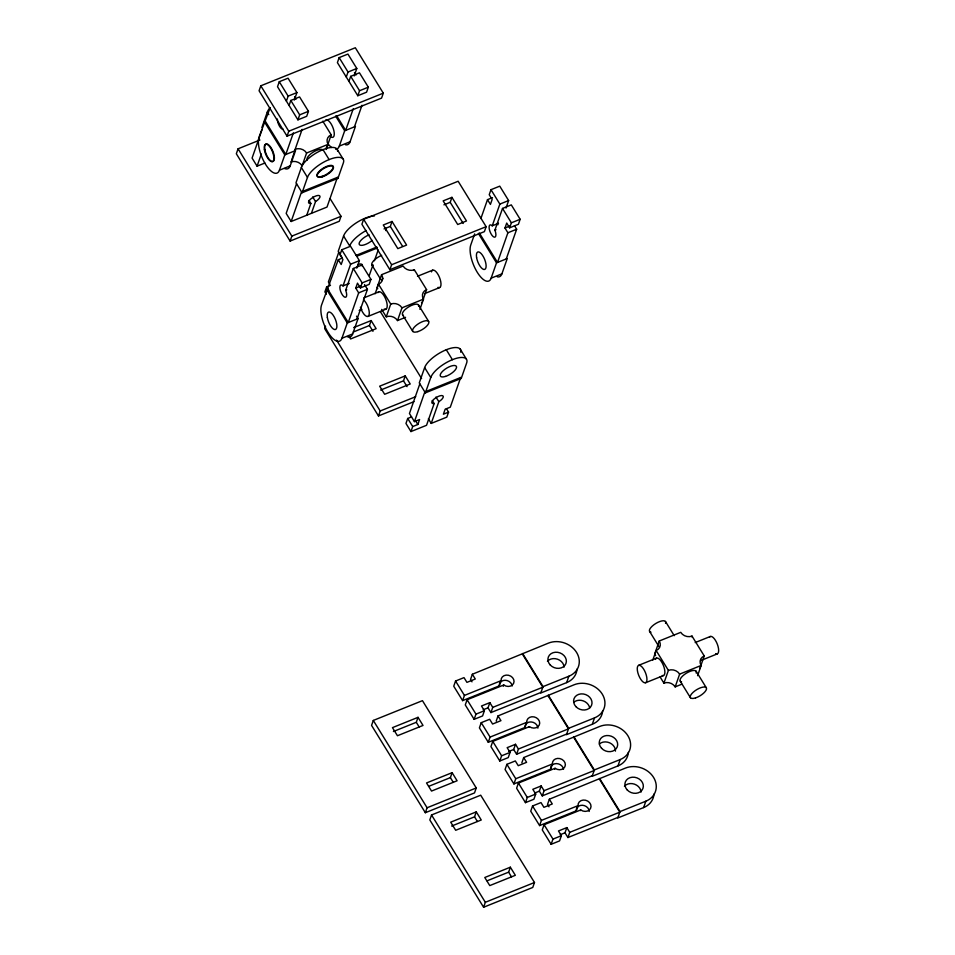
<?xml version="1.0" encoding="UTF-8"?>
<svg xmlns="http://www.w3.org/2000/svg" width="955" height="955" viewBox="0 0 955 955"><rect width="100%" height="100%" fill="white"/><g stroke="black" fill="none" stroke-linecap="round" stroke-linejoin="round"><path stroke-width="1.43" d="M259.915 140.003L238.07 148.801L236.327 153.755L290.117 241.066L339.276 221.274L341.019 216.319L330.096 198.604M260.81 85.807L259.068 90.761L287.049 136.171L381.558 98.114L383.301 93.16L355.32 47.75L260.81 85.807L288.78 131.217L287.049 136.171M261.909 127.481L267.269 112.165A20.962 7.807 -31.6 0 1 269.907 107.748M270.11 107.867L259.032 137.078A20.962 8.117 68.1 0 0 265.514 164.272A20.962 8.117 68.1 0 0 279.433 170.205L290.201 165.872L295.561 150.556L284.805 154.877L279.433 170.205M262.004 129.749L252.084 158.076L257.074 166.182L264.905 163.019M294.295 100.072L296.921 92.587L288.04 78.191L279.266 81.724L277.523 86.726L297.924 119.841L306.698 116.307L308.453 111.305L299.584 96.921L290.809 100.454L289.055 105.456M257.074 166.182L261.324 154.042M286.393 101.135L288.147 96.121L296.921 92.587M293.352 132.888L285.796 154.483L265.383 121.357M297.924 119.841L299.679 114.839L308.453 111.305M294.57 150.95L302.126 129.355M291.168 161.228L290.881 162.028A8.38 7.067 19.3 0 1 302.138 165.764L306.603 153.003L328.114 144.348A8.38 7.067 19.3 0 1 331.206 134.834L322.79 121.166M291.717 159.628L292.278 158.041M292.839 156.441L293.4 154.853M293.674 154.053L294.236 152.454M294.51 151.666L295.346 149.267A8.38 7.067 19.3 0 1 306.603 153.003M354.186 75.958L356.8 68.485L347.93 54.077L339.156 57.61L337.401 62.612L357.803 95.727L366.577 92.193L368.332 87.192L359.462 72.807L350.688 76.34L348.945 81.342M337.593 151.236A20.962 7.807 -31.6 0 0 321.346 150.341A20.962 7.807 -31.6 0 0 301.35 167.483L295.99 182.799L302.114 192.743L337.963 178.299L343.334 162.983A20.962 7.807 -31.6 0 0 329.129 159.569L323.005 149.637M296.563 183.718L286.166 213.395L291.156 221.5L327.004 207.068L337.401 177.379L337.963 178.299M291.156 221.5L301.553 191.824L337.401 177.379M302.114 192.743L307.474 177.415A20.962 7.807 -31.6 0 1 329.129 159.569M346.271 77.021L348.026 72.019L356.8 68.485M290.117 241.066L291.848 236.112L341.019 216.319M331.206 134.834L326.741 147.583A8.38 7.067 19.3 0 0 326.109 147.87M326.335 149.446L328.114 144.348M306.734 215.233L310.864 203.451A6.601 2.459 -31.6 0 1 310.554 199.189A6.601 2.459 -31.6 0 1 319.424 195.62A6.601 2.459 -31.6 0 1 315.544 201.577L311.414 213.347M335.623 149.207A20.962 8.117 68.1 0 0 339.323 146.091L344.683 130.775L355.439 126.442L350.079 141.758A20.962 8.117 68.1 0 1 345.447 144.754M353.231 108.786L345.674 130.369L336.614 115.651M357.803 95.727L359.558 90.725L368.332 87.192M354.448 126.836L362.005 105.253M374.432 215.937A20.962 7.807 -31.6 0 0 356.239 222.873A20.962 7.807 -31.6 0 0 343.573 236.004L338.213 251.332L342.344 258.029M330.502 285.33L326.646 286.87L324.891 291.884L326.324 294.2M338.774 252.239L328.389 281.916L329.809 284.232M342.021 258.22L338.261 259.736L321.513 305.134A20.962 8.117 68.1 0 0 327.995 332.328A20.962 8.117 68.1 0 0 341.926 338.261L352.682 333.928L358.041 318.612L356.525 316.153M356.776 268.128L359.402 260.643L350.521 246.247L341.747 249.78L340.004 254.782L342.929 259.533L341.198 264.487L338.261 259.736M325.548 326.156L324.676 328.627L378.467 415.938L413.981 401.649M363.64 219.316L361.909 224.27L389.879 269.692L484.4 231.635L486.131 226.681L458.149 181.259L363.64 219.316L391.622 264.738L389.879 269.692M327.875 289.413L348.277 322.539L358.662 292.851L355.749 288.112L357.48 283.158L360.405 287.897L369.179 284.363L370.934 279.361L362.064 264.977L353.29 268.498L345.674 290.236A6.601 2.555 68.1 0 1 345.077 297.28A6.601 2.555 68.1 0 1 340.028 289.09A6.601 2.555 68.1 0 1 343.012 285.915L350.628 264.177L359.402 260.643M341.926 338.261L347.286 322.933L358.041 318.612M360.405 287.897L362.16 282.895L370.934 279.361M369.227 275.589L373.011 264.798M374.42 260.751L378.204 249.959M357.051 319.006L367.436 289.317L364.524 284.578M384.041 228.949L390.308 226.419L392.051 221.465L406.603 245.089L397.829 248.622L383.277 224.998L392.051 221.465M419.925 309.36L423.495 299.154A8.38 7.067 19.3 0 1 426.587 289.64L414.339 269.776A8.38 7.067 19.3 0 1 403.082 266.039L381.57 274.694L377.106 287.455A8.38 7.067 19.3 0 1 377.726 288.708M375.136 293.77L378.478 284.208A8.38 7.067 19.3 0 0 381.57 274.694M353.266 332.03L369.418 325.524L371.149 320.57L376.139 328.675L350.569 338.965L349.148 336.649M405.577 317.323L397.519 320.57A8.38 7.067 19.3 0 0 386.262 316.833L390.726 304.084L378.478 284.208M414.064 270.563L414.339 269.776M397.519 320.57L401.983 307.82L423.495 299.154M443.932 204.836L450.199 202.317L451.93 197.351L466.482 220.975L457.708 224.509L443.156 200.884L451.93 197.351M378.467 415.938L380.209 410.984L415.712 396.683M422.397 301.601L422.122 302.401A8.38 7.067 19.3 0 0 421.489 302.687M422.671 300.801L426.587 289.64M380.615 390.058L403.499 380.842L405.23 375.888L410.22 383.994L384.65 394.296L379.66 386.19L405.23 375.888M460.752 352.228A20.962 7.807 -31.6 0 0 445.484 350.079A20.962 7.807 -31.6 0 0 424.641 367.591L419.269 382.907L425.393 392.851L461.253 378.407L466.613 363.091A20.962 7.807 -31.6 0 0 452.407 359.677L446.283 349.745M411.557 416.905L407.713 418.457L405.959 423.459L410.96 431.565L426.539 425.297L434.143 403.559A6.601 2.459 -31.6 0 1 433.833 399.297A6.601 2.459 -31.6 0 1 442.702 395.728A6.601 2.459 -31.6 0 1 438.823 401.685L431.218 423.411L428.365 418.779M419.842 383.826L409.444 413.503L414.446 421.609L419.579 419.543L417.836 424.498L412.703 426.563L410.96 431.565M474.647 233.903L470.743 245.053A20.962 8.117 68.1 0 0 477.225 272.235A20.962 8.117 68.1 0 0 491.145 278.168L501.9 273.846L507.272 258.519L496.516 262.852L491.145 278.168M480.878 218.54L487.492 199.655L492.505 197.637M506.007 208.047L508.633 200.562L499.752 186.153L490.977 189.687L489.223 194.701L492.159 199.452L490.416 204.406L487.492 199.655M414.446 421.609L424.832 391.932L460.692 377.488L461.253 378.407M425.393 392.851L430.765 377.523A20.962 7.807 -31.6 0 1 452.407 359.677M479.362 233.008L497.507 262.446L507.893 232.769L504.98 228.03L506.711 223.076L509.636 227.815L518.41 224.282L520.153 219.28L511.295 204.883L502.521 208.417L494.905 230.155A6.601 2.555 68.1 0 1 494.308 237.198A6.601 2.555 68.1 0 1 489.258 228.997A6.601 2.555 68.1 0 1 492.243 225.822L499.859 204.095L508.633 200.562M509.636 227.815L511.379 222.813L520.153 219.28M446.415 408.656L448.564 412.13L446.809 417.132L431.218 423.411M460.692 377.488L450.294 407.176L445.149 409.241L443.407 414.195L448.564 412.13M506.281 258.912L516.667 229.236L514.482 225.678M373.298 720.452L371.567 725.406L425.345 812.717L474.516 792.913L476.247 787.959L422.456 700.66L373.298 720.452L427.088 807.763L425.345 812.717M393.412 731.506L416.296 722.302L418.027 717.336L423.017 725.442L397.447 735.744L392.457 727.638L418.027 717.336M568.87 676.236L543.025 686.633L540.793 693.008L566.637 682.61L568.87 676.236A20.962 17.679 19.3 0 0 576.593 652.456A20.962 17.679 19.3 0 0 548.457 643.109L472.355 674.254L475.292 679.005L466.935 682.371L463.999 677.62L455.559 681.022L453.744 686.227L462.614 700.624L499.262 685.869A6.601 5.563 19.3 0 1 505.111 680.282A6.601 5.563 19.3 0 1 512.19 685.988M462.614 700.624L464.44 695.419L501.089 680.664A6.601 5.563 19.3 0 1 508.514 675.257A6.601 5.563 19.3 0 1 513.563 683.458A6.601 5.563 19.3 0 1 503.751 684.986L467.102 699.752L465.276 704.945L474.146 719.342L482.585 715.94L484.4 710.735L481.487 705.996L489.843 702.629L492.756 707.38L490.942 712.573L488.017 707.834L489.843 702.629M472.355 674.254L470.54 679.459L471.997 681.834M431.541 814.985L429.81 819.939L483.6 907.25L532.759 887.458L534.49 882.504L480.699 795.193L431.541 814.985L485.331 902.296L483.6 907.25M428.843 786.287L450.378 777.621L452.109 772.667L457.099 780.772L431.529 791.062L426.539 782.957L452.109 772.667M474.146 719.342L475.96 714.137L484.4 710.735M594.535 717.885L568.691 728.295L566.458 734.67L592.291 724.26L594.535 717.885A20.962 17.679 19.3 0 0 602.259 694.106A20.962 17.679 19.3 0 0 574.122 684.771L498.021 715.916L500.945 720.667L492.589 724.033L489.664 719.282L481.225 722.672L479.398 727.877L488.28 742.286L524.928 727.519A6.601 5.563 19.3 0 1 531.052 721.944A6.601 5.563 19.3 0 1 537.88 728.14M499.262 685.869L501.089 680.664M503.297 686.287L503.751 684.986M488.28 742.286L490.094 737.081L526.754 722.326A6.601 5.563 19.3 0 1 534.179 716.918A6.601 5.563 19.3 0 1 539.229 725.108A6.601 5.563 19.3 0 1 529.416 726.648L492.756 741.402L490.942 746.607L499.799 760.992L508.251 757.601L510.065 752.397L507.153 747.658L515.509 744.291L518.422 749.03L516.607 754.235L513.683 749.496L515.509 744.291M496.194 721.109L498.021 715.916M451.655 826.051L474.54 816.835L476.27 811.881L481.26 819.987L455.69 830.277L450.7 822.171L476.27 811.881M499.799 760.992L501.626 755.787L510.065 752.397M620.189 759.547L594.356 769.945L592.124 776.32L617.957 765.922L620.189 759.547A20.962 17.679 19.3 0 0 627.913 735.768A20.962 17.679 19.3 0 0 599.788 726.421L523.686 757.566L526.611 762.317L518.255 765.683L515.33 760.932L506.89 764.334L505.064 769.527L513.933 783.936L550.593 769.181A6.601 5.563 19.3 0 1 556.431 763.594A6.601 5.563 19.3 0 1 563.51 769.3M524.928 727.519L526.754 722.326M529.189 727.292L529.416 726.648M513.933 783.936L515.76 778.731L552.408 763.976A6.601 5.563 19.3 0 1 559.845 758.568A6.601 5.563 19.3 0 1 564.883 766.758A6.601 5.563 19.3 0 1 555.082 768.298L518.422 783.052L516.607 788.257L525.465 802.654L533.905 799.251L535.731 794.047L532.806 789.308L541.163 785.941L544.087 790.68L542.261 795.885L539.348 791.146L541.163 785.941M521.86 762.77L523.686 757.566M525.465 802.654L527.291 797.449L535.731 794.047M487.086 880.82L508.621 872.154L510.352 867.2L515.342 875.305L489.772 885.595L484.782 877.502L510.352 867.2M645.855 801.197L620.022 811.595L617.789 817.981L643.622 807.572L645.855 801.197A20.962 17.679 19.3 0 0 653.578 777.418A20.962 17.679 19.3 0 0 625.453 768.071L549.352 799.216L552.277 803.979L543.92 807.333L540.984 802.582L532.544 805.984L530.729 811.189L539.599 825.586L576.259 810.831A6.601 5.563 19.3 0 1 582.383 805.256A6.601 5.563 19.3 0 1 589.211 811.452M550.593 769.181L552.408 763.976M554.736 769.276L555.082 768.298M539.599 825.586L541.425 820.393L578.073 805.626A6.601 5.563 19.3 0 1 585.499 800.218A6.601 5.563 19.3 0 1 590.548 808.419A6.601 5.563 19.3 0 1 580.736 809.947L544.087 824.714L542.261 829.919L551.131 844.304L559.57 840.901L561.397 835.709L558.472 830.957L566.828 827.603L569.753 832.342L567.927 837.535L565.002 832.796L566.828 827.603M549.352 799.216L547.525 804.42L548.994 806.796M551.131 844.304L552.957 839.099L561.397 835.709M576.259 810.831L578.073 805.626M580.509 810.604L580.736 809.947M697.58 675.674L701.149 665.468A8.38 7.067 19.3 0 1 704.241 655.954L692.005 636.078A8.38 7.067 19.3 0 1 680.748 632.341L659.237 641.008L654.772 653.757A8.38 7.067 19.3 0 1 655.619 655.691M652.79 660.084L656.145 650.522A8.38 7.067 19.3 0 0 659.237 641.008M681.894 684.174L675.173 686.884A8.38 7.067 19.3 0 0 663.916 683.147L668.393 670.386L656.145 650.522M691.718 636.878L692.005 636.078M675.173 686.884L679.638 674.123L701.149 665.468M699.776 668.715L700.337 667.115M700.612 666.315L704.241 655.954M288.78 131.217L383.301 93.16M339.323 146.091L350.079 141.758M356.179 255.355L376.867 247.023M356.74 256.262L377.428 247.942M391.622 264.738L486.131 226.681M343.012 285.915L349.279 283.384M492.243 225.822L498.51 223.303M345.674 290.236L346.772 289.795M494.905 230.155L496.003 229.713M355.749 288.112L360.763 286.094M504.98 228.03L509.994 226.013M358.662 292.851L367.436 289.317M507.893 232.769L516.667 229.236M363.736 297.924L378.908 291.812M417.514 276.27L432.687 270.158M359.187 310.482L361.921 309.384M367.914 316.451L385.844 309.229M424.462 293.686L439.622 287.574M353.648 327.613L371.149 320.57M483.242 709.756L488.017 707.834M492.756 707.38L542.822 687.218L522.421 654.103M490.942 712.573L540.996 692.423M638.632 665.337L656.562 658.126M695.18 642.572L710.341 636.472M645.58 682.753A9.371 3.629 68.1 0 0 643.312 668.596A9.371 3.629 68.1 0 0 637.427 670.804A9.371 3.629 68.1 0 0 645.58 682.753L663.498 675.543M700.731 660.55L717.289 653.889M508.908 751.418L513.683 749.496M518.422 749.03L568.488 728.868L548.075 695.753M516.607 754.235L566.661 734.073M427.088 807.763L476.247 787.959M534.573 793.068L539.348 791.146M544.087 790.68L594.141 770.53L573.74 737.415M542.261 795.885L592.327 775.735M560.227 834.718L565.002 832.796M569.753 832.342L619.807 812.18L599.406 779.065M567.927 837.535L617.992 817.385M485.331 902.296L534.49 882.504M490.977 189.687L499.859 204.095M502.521 208.417L511.379 222.813M478.371 233.414L496.516 262.852M450.199 202.317L463.223 223.446M354.46 72.544L355.988 75.027M339.156 57.61L348.026 72.019M350.688 76.34L359.558 90.725M665.468 621.478L674.218 635.672M696.076 671.162L706.282 687.719M335.623 116.044L344.683 130.775M649.639 631.506L659.117 646.881M680.247 681.19L690.453 697.747M390.308 226.419L402.568 246.318M336.912 148.968L343.036 158.912M460.203 349.076L466.327 359.008M660.096 676.94L663.916 683.147M294.57 96.658L296.11 99.141M418.421 304.848L428.628 321.417M279.266 81.724L288.147 96.121M290.809 100.454L299.679 114.839M371.984 265.192L380.723 279.385M402.592 314.875L412.787 331.445M267.269 112.165L268.797 114.648M301.35 167.483L307.474 177.415M343.573 236.004L349.697 245.948A20.962 7.807 -31.6 0 1 366.266 230.489M424.641 367.591L430.765 377.523M312.691 196.945L315.544 201.577M435.969 397.053L438.823 401.685M381.666 309.384L386.262 316.833M264.392 121.763L284.805 154.877M380.257 311.473L421.573 378.538M341.747 249.78L350.628 264.177M353.29 268.498L362.16 282.895M308.99 200.419L310.864 203.451M432.269 400.527L434.143 403.559M369.418 325.524L372.975 331.313M403.499 380.842L407.057 386.632M415.7 421.024L417.836 424.498M326.646 286.87L328.783 290.344M407.713 418.457L412.703 426.563M326.885 289.819L347.286 322.933M238.07 148.801L291.848 236.112M336.554 340.123L380.209 410.984M522.624 653.518L543.025 686.633M548.289 695.168L568.691 728.295M573.943 736.818L594.356 769.945M599.609 778.48L620.022 811.595M455.559 681.022L464.44 695.419M467.102 699.752L475.96 714.137M481.225 722.672L490.094 737.081M492.756 741.402L501.626 755.787M506.89 764.334L515.76 778.731M518.422 783.052L527.291 797.449M532.544 805.984L541.425 820.393M544.087 824.714L552.957 839.099M416.296 722.302L419.15 726.934M450.378 777.621L453.231 782.252M474.54 816.835L477.393 821.467M508.621 872.154L511.474 876.786M709.47 637.272A9.371 3.629 68.1 0 1 717.372 644.315A9.371 3.629 68.1 0 1 715.677 653.686M650.964 632.186A9.371 3.498 -31.6 0 1 655.858 623.436A9.371 3.498 -31.6 0 1 665.551 623.328M681.572 681.87A9.371 3.498 -31.6 0 1 686.466 673.12A9.371 3.498 -31.6 0 1 696.159 673.012M655.488 659.356A9.371 3.629 68.1 0 1 663.248 665.098A9.371 3.629 68.1 0 1 662.316 675.519M668.393 670.386A8.38 7.067 19.3 0 1 679.638 674.123M654.008 794.035A20.962 17.679 19.3 0 1 643.622 807.572M624.427 786.216A9.371 7.903 19.3 0 1 634.502 784.162A9.371 7.903 19.3 0 1 641.103 792.053M628.342 752.373A20.962 17.679 19.3 0 1 617.957 765.922M599.358 743.969A9.371 7.903 19.3 0 1 609.684 742.847A9.371 7.903 19.3 0 1 615.45 751.119M602.677 710.723A20.962 17.679 19.3 0 1 592.291 724.26M573.704 702.319A9.371 7.903 19.3 0 1 583.242 700.875A9.371 7.903 19.3 0 1 589.701 708.013M577.023 669.073A20.962 17.679 19.3 0 1 566.637 682.61M547.442 661.254A9.371 7.903 19.3 0 1 557.517 659.201A9.371 7.903 19.3 0 1 564.119 667.091M352.682 333.928A20.962 8.117 68.1 0 1 347.059 336.59M501.9 273.846A20.962 8.117 68.1 0 1 497.28 276.831M497.925 224.771A6.601 2.555 68.1 0 1 497.901 223.112M385.665 228.102A20.962 7.807 -31.6 0 1 385.808 230.585M357.659 264.654A6.601 2.459 -31.6 0 1 362.041 265.944M372.163 240.397A9.371 3.498 -31.6 0 1 359.295 244.504A9.371 3.498 -31.6 0 1 369.084 234.835M363.461 299.798A9.371 3.629 68.1 0 1 369.036 310.482A9.371 3.629 68.1 0 1 366.613 316.38A9.371 3.629 68.1 0 1 360.417 307.224M431.469 271.9A9.371 3.629 68.1 0 1 439.36 277.117A9.371 3.629 68.1 0 1 438.011 287.371M372.856 265.776A9.371 3.498 -31.6 0 1 373.262 261.181A9.371 3.498 -31.6 0 1 381.666 255.379M403.476 315.46A9.371 3.498 -31.6 0 1 408.8 306.818A9.371 3.498 -31.6 0 1 418.636 306.233M381.964 280.364A9.371 3.498 -31.6 0 1 383.015 278.299M378.037 292.612A9.371 3.629 68.1 0 1 385.927 299.655A9.371 3.629 68.1 0 1 384.232 309.026M390.726 304.084A8.38 7.067 19.3 0 1 401.983 307.82M307.212 160.07A9.371 3.498 -31.6 0 1 313.383 152.024A9.371 3.498 -31.6 0 1 323.196 150.317M290.201 165.872A20.962 8.117 68.1 0 1 284.578 168.534M283.158 129.212A6.601 2.555 68.1 0 1 279.373 125.965A6.601 2.555 68.1 0 1 277.392 119.041M331.588 147.488A20.962 8.117 68.1 0 1 328.353 144.3M325.631 120.091A9.371 3.629 68.1 0 1 333.319 128.662A9.371 3.629 68.1 0 1 331.301 137.126M695.527 697.914A9.371 3.498 -31.6 0 0 706.437 687.994A9.371 3.498 -31.6 0 0 693.139 692.291A9.371 3.498 -31.6 0 0 695.527 697.914M627.208 789.928A9.371 7.903 19.3 0 0 642.87 788.615A9.371 7.903 19.3 0 0 632.294 777.203A9.371 7.903 19.3 0 0 627.208 789.928M601.555 748.278A9.371 7.903 19.3 0 0 617.205 746.965A9.371 7.903 19.3 0 0 606.628 735.553A9.371 7.903 19.3 0 0 601.555 748.278M575.889 706.616A9.371 7.903 19.3 0 0 591.551 705.303A9.371 7.903 19.3 0 0 580.962 693.903A9.371 7.903 19.3 0 0 575.889 706.616M550.223 664.966A9.371 7.903 19.3 0 0 565.885 663.653A9.371 7.903 19.3 0 0 555.297 652.241A9.371 7.903 19.3 0 0 550.223 664.966M327.362 317.538A9.371 3.629 68.1 0 0 335.503 329.499A9.371 3.629 68.1 0 0 333.247 315.329A9.371 3.629 68.1 0 0 327.362 317.538M476.581 257.456A9.371 3.629 68.1 0 0 484.734 269.417A9.371 3.629 68.1 0 0 482.478 255.248A9.371 3.629 68.1 0 0 476.581 257.456M445.531 376.401A9.371 3.498 -31.6 0 0 456.442 366.469A9.371 3.498 -31.6 0 0 443.144 370.767A9.371 3.498 -31.6 0 0 445.531 376.401M417.86 331.612A9.371 3.498 -31.6 0 0 428.783 321.68A9.371 3.498 -31.6 0 0 415.473 325.989A9.371 3.498 -31.6 0 0 417.86 331.612M322.241 176.293A9.371 3.498 -31.6 0 0 333.164 166.361A9.371 3.498 -31.6 0 0 319.853 170.67A9.371 3.498 -31.6 0 0 322.241 176.293M264.392 149.684A9.371 3.629 68.1 0 0 272.533 161.634A9.371 3.629 68.1 0 0 270.277 147.476A9.371 3.629 68.1 0 0 264.392 149.684M322.492 176.794A9.371 3.498 -31.6 0 0 333.402 166.874A9.371 3.498 -31.6 0 0 320.104 171.172A9.371 3.498 -31.6 0 0 322.492 176.794M264.869 149.481A9.371 3.629 68.1 0 0 273.023 161.443A9.371 3.629 68.1 0 0 270.766 147.273A9.371 3.629 68.1 0 0 264.869 149.481"/></g></svg>
